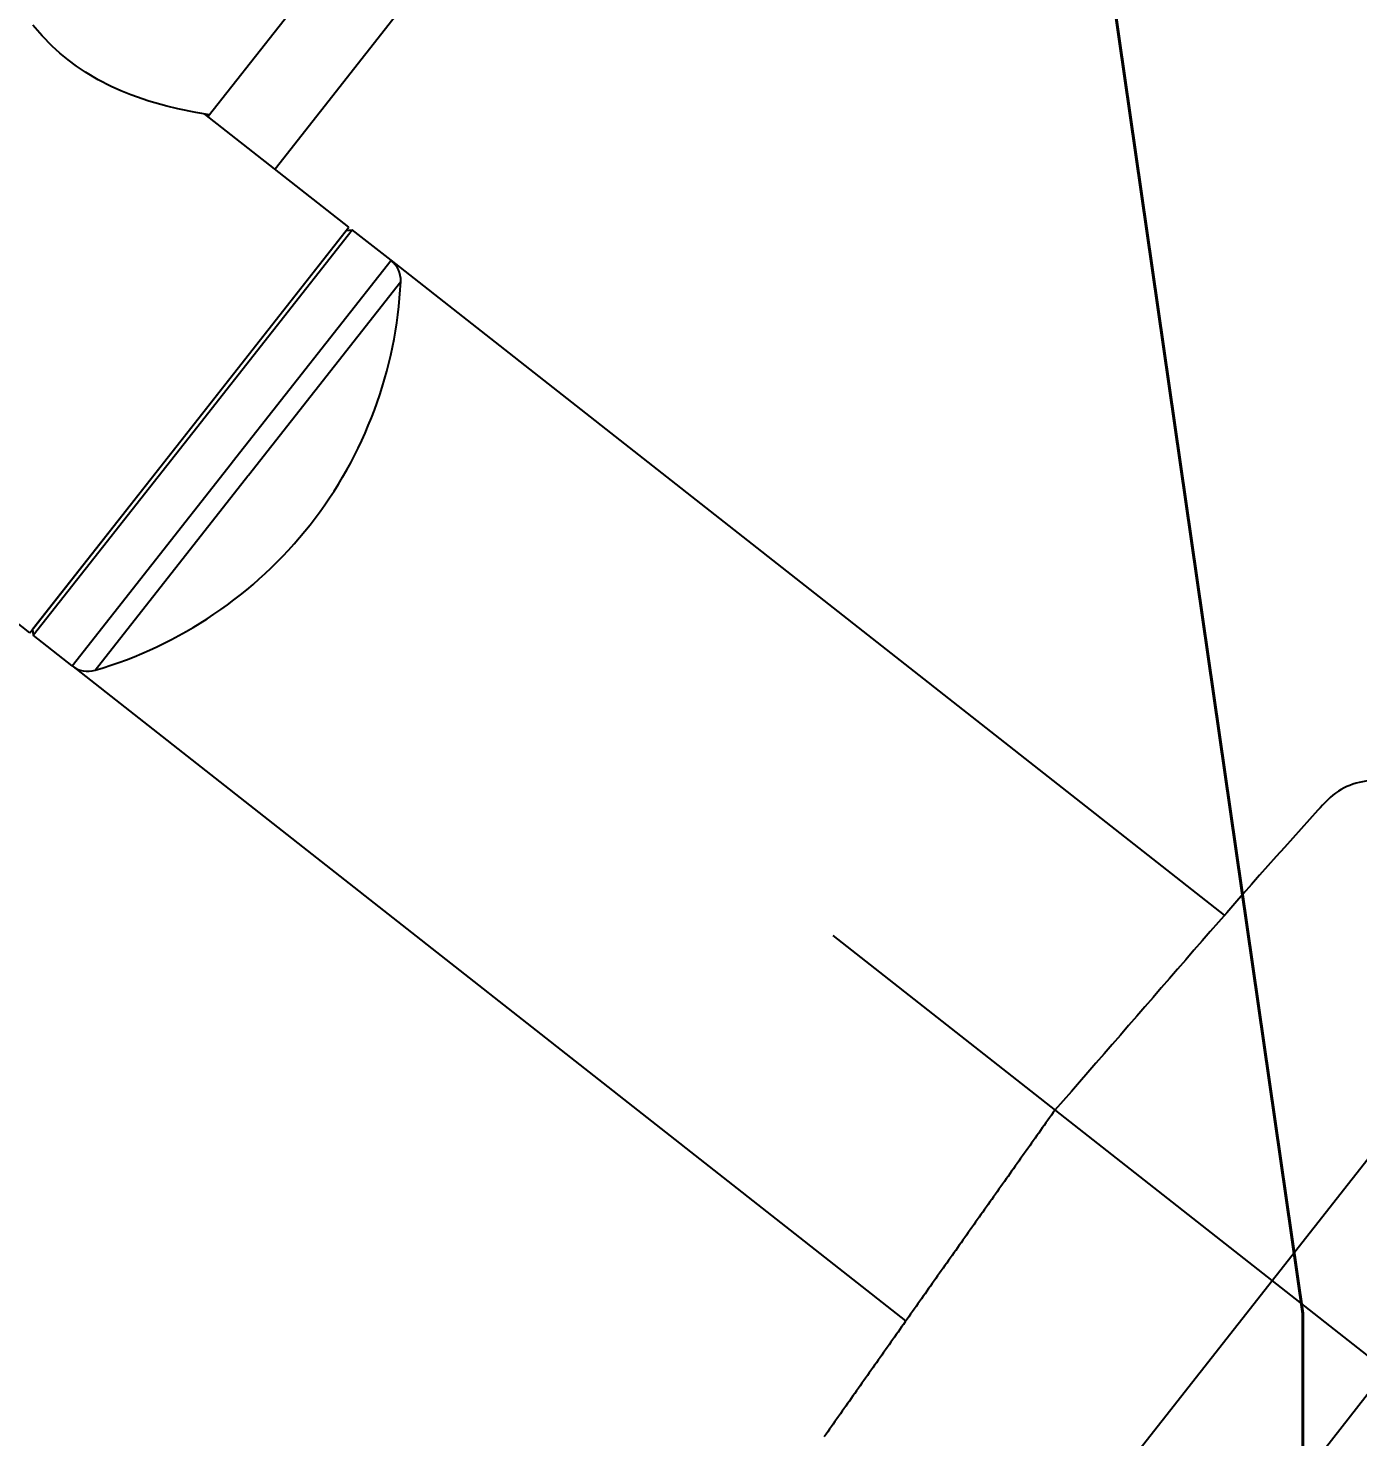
# Model space of a CAD drawing. Header units: millimetres. Extents: x 1145859089 to 1147511753, y -1047484727 to -1047247487.
# Drawn here: x 1146333692.7 to 1146333848.6, y -1047433972.9 to -1047433807.7 of the extents above; entities that cross this region are included whole.
import ezdxf
from ezdxf.xclip import XClip

# ---------------------------------------------------------------- set-up
doc = ezdxf.new("R2010")
doc.units = ezdxf.units.MM
doc.header["$LTSCALE"] = 100
doc.header["$MEASUREMENT"] = 0
doc.header["$XCLIPFRAME"] = 2
doc.linetypes.add('단지배치도$0$CENTER', pattern=[31, 30, -0.5, 0, -0.5])
doc.layers.get('0').update_dxf_attribs({"linetype": 'CONTINUOUS'})
for name, color, linetype in [('XREF', 135, 'CONTINUOUS'), ('단지배치도$0$S240910', 33, 'CONTINUOUS'), ('단지배치도$0$W240910', 135, 'CONTINUOUS')]:
    doc.layers.add(name, color=color, linetype=linetype)
doc.styles.add('단지배치도$0$WS1', font='romans.shx', dxfattribs={"width": 0.8, "bigfont": 'whgtxt.shx'})

# ---------------------------------------------------------------- blocks, each defined once
blk = doc.blocks.new('단지배치도$0$zw$9902')
at = {"layer": '단지배치도$0$W240910', "linetype": 'ByBlock', "ltscale": 20}
for p, q in [((65137.36, -62341.32), (65048.02, -62454.92)), ((65040.19, -62448.7), (65115.07, -62353.49)), ((65020.72, -62439.29), (65019.62, -62438.03)), ((65021.89, -62440.49), (65020.72, -62439.29)), ((65022.8, -62441.32), (65021.89, -62440.49)), ((65023.75, -62442.1), (65022.8, -62441.32)), ((65024.75, -62442.85), (65023.75, -62442.1)), ((65025.79, -62443.55), (65024.75, -62442.85)), ((65027.27, -62444.43), (65025.79, -62443.55)), ((65028.79, -62445.21), (65027.27, -62444.43)), ((65029.94, -62445.73), (65028.79, -62445.21)), ((65031.1, -62446.19), (65029.94, -62445.73)), ((65033.23, -62446.93), (65031.1, -62446.19)), ((65035.34, -62447.53), (65033.23, -62446.93)), ((65036.62, -62447.84), (65035.34, -62447.53)), ((65038.74, -62448.27), (65036.62, -62447.84)), ((65040.32, -62448.54), (65038.74, -62448.27)), ((65056.67, -62461.72), (65039.8, -62448.46)), ((65039.81, -62448.46), (65040.32, -62448.54)), ((65019.27, -62509.28), (65056.67, -62461.72)), ((65037.97, -62485.5), (65056.36, -62462.11)), ((65038.36, -62485.81), (65057.06, -62462.03)), ((65056.36, -62462.11), (65057.06, -62462.03)), ((65061.62, -62465.61), (65057.06, -62462.03)), ((65043.01, -62489.27), (65061.62, -62465.61)), ((65159.35, -62542.42), (65061.64, -62465.58)), ((65044.92, -62490.79), (65062.76, -62468.11)), ((65019.58, -62508.88), (65037.97, -62485.5)), ((65019.66, -62509.58), (65038.36, -62485.81)), ((65024.22, -62513.17), (65042.92, -62489.39)), ((65042.92, -62489.39), (65043.01, -62489.27)), ((65026.92, -62513.69), (65044.84, -62490.9)), ((65044.84, -62490.9), (65044.92, -62490.79)), ((65019.27, -62509.28), (65002.41, -62496.01)), ((65019.58, -62508.88), (65019.66, -62509.58)), ((65024.22, -62513.17), (65019.66, -62509.58)), ((65121.99, -62590), (65024.24, -62513.13)), ((65188.4, -62555.47), (65141.44, -62615.19))]:
    blk.add_line(p, q, dxfattribs=at)
at = {"layer": '단지배치도$0$W240910', "linetype": '단지배치도$0$CENTER', "ltscale": 20}
blk.add_line((65032.43, -62781.32), (65324.2, -62410.3), dxfattribs=at)
at = {"layer": '단지배치도$0$W240910', "linetype": '단지배치도$0$CENTER', "ltscale": 50}
blk.add_line((65113.43, -62544.79), (65594.77, -62923.3), dxfattribs=at)
at = {"layer": '단지배치도$0$W240910', "linetype": 'ByBlock', "ltscale": 20}
for centre, radius, start, end in [((87520.85, -80165.82), 28703.08, 141.617537, 142.020122), ((87150.44, -79874.53), 28226.86, 141.615843, 142.021809), ((65059.76, -62467.97), 3, 357.2544, 51.8188), ((65012.82, -62465.72), 50, 321.8188, 357.2544), ((65012.82, -62465.72), 50, 286.3832, 321.8188), ((65026.07, -62510.81), 3, 231.8188, 286.3832)]:
    blk.add_arc(centre, radius, start, end, dxfattribs=at)
blk.add_open_spline([(65199.55, -62529.82), (65199.26, -62529.52), (65192.58, -62528.63), (65185.35, -62527.36), (65176.89, -62526.38), (65173.16, -62526.98), (65160.54, -62540.79), (65149.77, -62553.57), (65139.48, -62565.27)], degree=3, knots=[0, 0, 0, 0, 1.099982, 20.542667, 21.27525, 27.305259, 30.651338, 77.40869, 77.40869, 77.40869, 77.40869], dxfattribs=at)
blk.add_rational_spline([(65139.48, -62565.27), (65125.92, -62584.4), (65112.42, -62603.58)], [1, 0.999998462546, 1], degree=2, dxfattribs=at)
at = {"layer": '단지배치도$0$S240910', "style": '단지배치도$0$WS1', "width": 0.8}
blk.add_text('FH:32.00', height=1200, dxfattribs=at).set_placement((60354.83, -63274.83))
blk = doc.blocks.new('단지배치도')
blk.add_blockref('단지배치도$0$zw$9902', (141034.19, 142437.16))

msp = doc.modelspace()

# ---------------------------------------------------------------- block references
at = {"layer": 'XREF'}
ref = msp.add_blockref('단지배치도', (1146127639.433663, -1047513806.462535), dxfattribs=at)
XClip(ref).set_block_clipping_path([(72982.4064819524, 34919.7593965298), (360382.4067475507, 255319.7593436697)])

doc.saveas('drawing.dxf')
